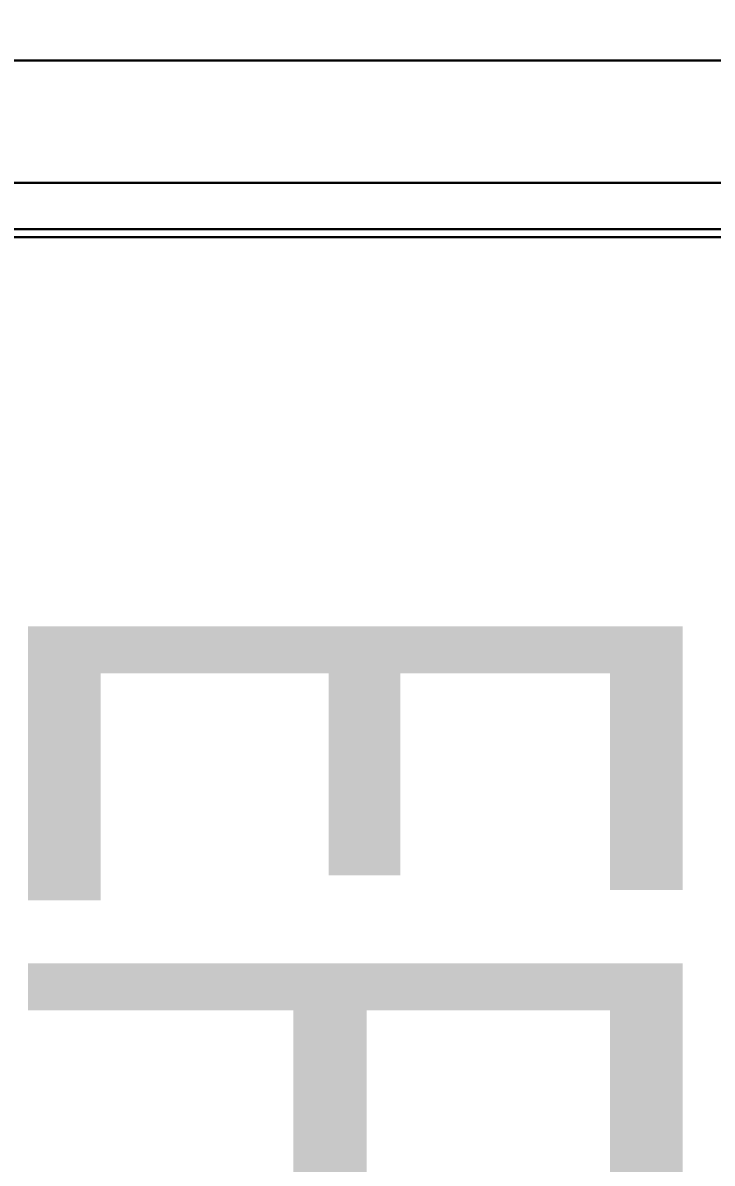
# Model space of a CAD drawing. Extents: x -170 to 1783, y -20 to 1205.
# Drawn here: x 174.87 to 181.19, y 700.77 to 711.23 of the extents above; entities that cross this region are included whole.
import ezdxf
from ezdxf.enums import TextEntityAlignment as Align

# ---------------------------------------------------------------- set-up
doc = ezdxf.new("R2010")
doc.units = 0
doc.header["$LTSCALE"] = 96
doc.header["$MEASUREMENT"] = 0
for name, color, linetype in [('A-FURN-3-WKSF-BRACKET', 7, 'Continuous'), ('A-FURN-3-WKSF-TOP', 7, 'Continuous'), ('A-FURN-P-PNLS-TEXT', 7, 'Continuous'), ('A-FURN-P-WKSF-SUPPORT', 7, 'Continuous'), ('MAIN_PANEL', 7, 'Continuous'), ('MAIN_WKSURF', 7, 'Continuous'), ('MAIN_WRKSFC-SUPP', 7, 'Continuous')]:
    doc.layers.add(name, color=color, linetype=linetype)

# ---------------------------------------------------------------- blocks, each defined once
blk = doc.blocks.new('EC-EFN-244')
at = {"layer": 'A-FURN-P-PNLS-TEXT', "color": 40, "linetype": 'Continuous', "width": 0.577333}
blk.add_text('EFN-244', height=6, dxfattribs=at).set_placement((12.455, 8), align=Align.MIDDLE_CENTER)
blk = doc.blocks.new('EC-WYC-64-2424-T')
at = {"layer": 'A-FURN-3-WKSF-TOP', "color": 60, "linetype": 'Continuous'}
for points, invisible_edges in [([(0.118, -28.115, 29), (23.882, -34.22, 29), (23.882, -70.632, 29), (0.118, -70.632, 29)], 5), ([(0.118, -28.115, 27.75), (0.118, -70.632, 27.75), (23.882, -70.632, 27.75), (23.882, -34.22, 27.75)], 10)]:
    blk.add_3dface(points, dxfattribs=dict(at, invisible_edges=invisible_edges))
blk = doc.blocks.new('EC-JUS-CANT-L-CH')
at = {"layer": 'A-FURN-3-WKSF-BRACKET', "color": 30, "linetype": 'Continuous'}
for points in [[(0, -0.665, 28.075), (1.62, -0.665, 28.075), (1.62, -15.915, 28.075), (0, -15.915, 28.075)], [(0, -15.915, 28.075), (0.075, -15.915, 28), (0.075, -0.665, 28), (0, -0.665, 28.075)], [(0, -15.915, 27.487), (0.075, -15.915, 27.487), (0.075, -0.665, 19.075), (0, -0.665, 19.075)], [(0.075, -15.915, 28), (1.62, -15.915, 28), (1.62, -0.665, 28), (0.075, -0.665, 28)], [(0.075, -15.915, 27.562), (0.5, -15.915, 27.562), (0.5, -0.665, 19.15), (0.075, -0.665, 19.15)], [(0.075, -0.665, 19.075), (0.5, -0.665, 19.075), (0.5, -15.915, 27.487), (0.075, -15.915, 27.487)], [(0.5, -0.665, 19.075), (0.5, -0.665, 19.15), (0.5, -15.915, 27.562), (0.5, -15.915, 27.487)], [(1.62, -0.665, 28.075), (1.62, -0.665, 28), (1.62, -15.915, 28), (1.62, -15.915, 28.075)]]:
    blk.add_3dface(points, dxfattribs=at)
for points, invisible_edges in [([(0, -15.915, 27.487), (0, -3.93, 26.575), (0, -2.902, 26.575), (0, -0.665, 28.075)], 13), ([(0, -0.665, 19.075), (0, -1.427, 24.175), (0, -4.042, 26.254), (0, -15.915, 27.487)], 5), ([(0, -15.915, 28.075), (0, -15.915, 27.487), (0, -0.665, 28.075)], 2), ([(0.075, -0.665, 19.075), (0.075, -15.915, 27.487), (0.075, -4.042, 26.254), (0.075, -1.427, 24.175)], 10), ([(0.075, -15.915, 27.487), (0.075, -0.665, 28), (0.075, -2.902, 26.575), (0.075, -3.93, 26.575)], 11), ([(0.075, -15.915, 28), (0.075, -0.665, 28), (0.075, -15.915, 27.487)], 2), ([(0, -1.427, 24.175), (0.075, -1.427, 24.175), (0.075, -4.042, 26.254), (0, -4.042, 26.254)], 5), ([(0, -3.93, 26.575), (0.075, -3.93, 26.575), (0.075, -2.902, 26.575), (0, -2.902, 26.575)], 5), ([(0, -4.002, 26.56), (0.075, -4.002, 26.56), (0.075, -3.93, 26.575), (0, -3.93, 26.575)], 5), ([(0, -3.93, 26.575), (0, -15.915, 27.487), (0, -4.062, 26.517), (0, -4.002, 26.56)], 3), ([(0.075, -3.93, 26.575), (0.075, -4.002, 26.56), (0.075, -4.062, 26.517), (0.075, -15.915, 27.487)], 12), ([(0, -4.062, 26.517), (0.075, -4.062, 26.517), (0.075, -4.002, 26.56), (0, -4.002, 26.56)], 5), ([(0, -4.042, 26.254), (0.075, -4.042, 26.254), (0.075, -4.089, 26.311), (0, -4.089, 26.311)], 5), ([(0, -4.11, 26.381), (0, -15.915, 27.487), (0, -4.042, 26.254), (0, -4.089, 26.311)], 3), ([(0, -4.1, 26.454), (0.075, -4.1, 26.454), (0.075, -4.062, 26.517), (0, -4.062, 26.517)], 5), ([(0, -4.062, 26.517), (0, -15.915, 27.487), (0, -4.11, 26.381), (0, -4.1, 26.454)], 3), ([(0.075, -4.11, 26.381), (0.075, -4.089, 26.311), (0.075, -4.042, 26.254), (0.075, -15.915, 27.487)], 12), ([(0.075, -4.062, 26.517), (0.075, -4.1, 26.454), (0.075, -4.11, 26.381), (0.075, -15.915, 27.487)], 12), ([(0, -4.089, 26.311), (0.075, -4.089, 26.311), (0.075, -4.11, 26.381), (0, -4.11, 26.381)], 5), ([(0, -4.11, 26.381), (0.075, -4.11, 26.381), (0.075, -4.1, 26.454), (0, -4.1, 26.454)], 5)]:
    blk.add_3dface(points, dxfattribs=dict(at, invisible_edges=invisible_edges))
at = {"layer": 'A-FURN-P-WKSF-SUPPORT', "color": 212, "linetype": 'Continuous'}
for p, q in [((0, -15.915), (0, 0)), ((1.62, -0.665), (1.62, -15.915))]:
    blk.add_line(p, q, dxfattribs=at)

msp = doc.modelspace()

# ---------------------------------------------------------------- block references
at = {"layer": 'MAIN_PANEL', "color": 47, "linetype": 'Continuous', "rotation": 270}
msp.add_blockref('EC-EFN-244', (169.91551, 709.26241), dxfattribs=at)
at = {"layer": 'MAIN_WKSURF', "color": 47, "linetype": 'Continuous'}
msp.add_blockref('EC-WYC-64-2424-T', (171.91551, 757.26241), dxfattribs=at)
at = {"layer": 'MAIN_WRKSFC-SUPP', "color": 47, "linetype": 'Continuous', "rotation": 90}
msp.add_blockref('EC-JUS-CANT-L-CH', (171.91564, 709.26266), dxfattribs=at)

doc.saveas('drawing.dxf')
